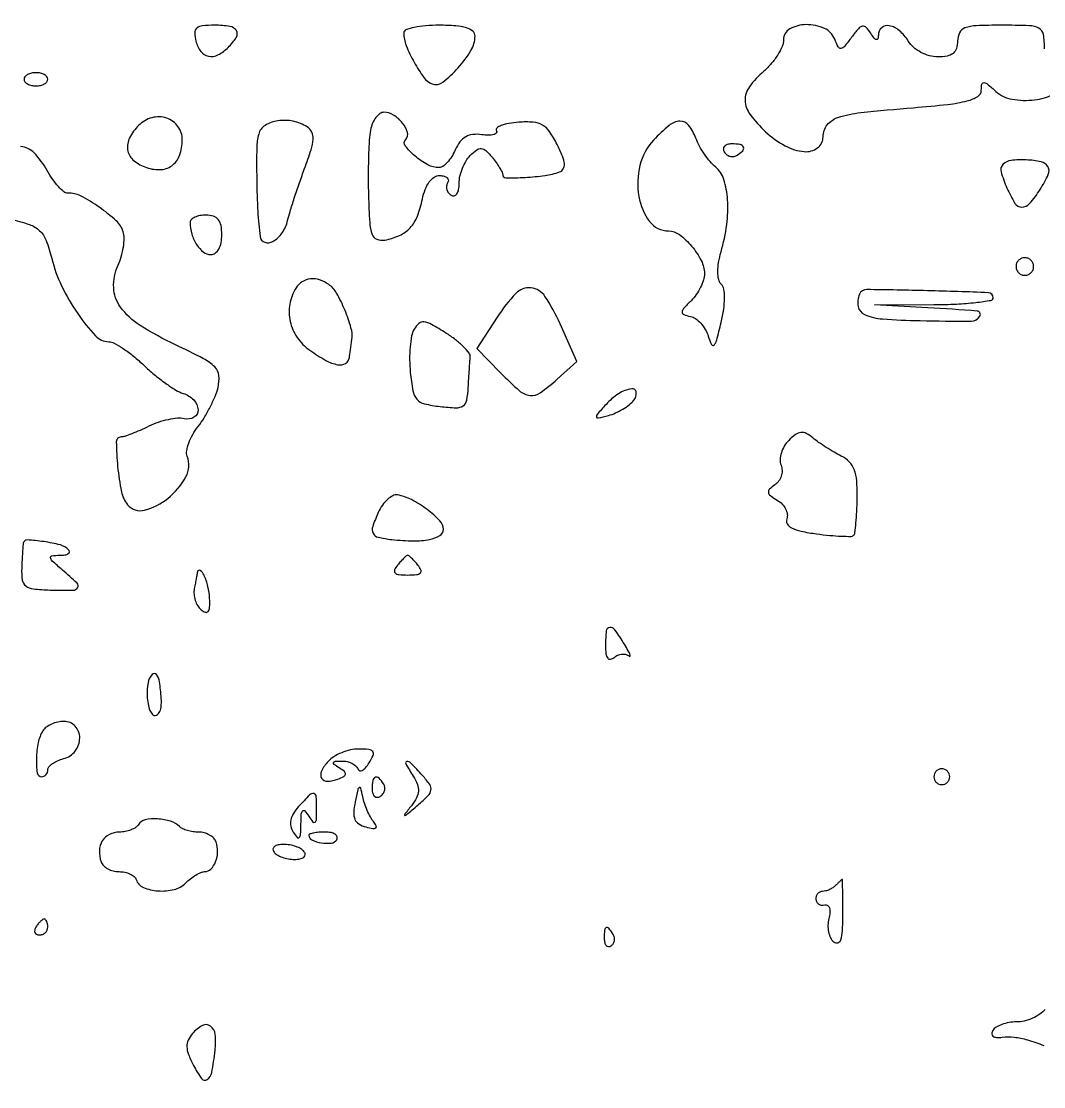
# Model space of a CAD drawing. Extents: x 0 to 5034, y 0 to 2560.
# Drawn here: x 3622.7 to 3751.9, y 2425.8 to 2560.5 of the extents above; entities that cross this region are included whole.
import ezdxf

# ---------------------------------------------------------------- set-up
doc = ezdxf.new("R2010")
doc.units = 0

msp = doc.modelspace()

# ---------------------------------------------------------------- linework, layer by layer
for points in [[(3383.204374, 2294.201394, 0.000077), (3356.504636, 2294.414863, 0.000156), (3315.229798, 2294.725646, 0.000021), (3228.5, 2295.347967, -0.000415), (3189.306738, 2295.660115, -0.000542)], [(3752, 2557, 0.041432), (3751.847929, 2558.83205, 0.230406), (3751.291667, 2559.613636, 0.11737), (3750.082489, 2559.942664, 0.008002), (3746.5, 2560, 0.009792), (3743.359853, 2559.938496, 0.077556), (3741.9375, 2559.659091, 0.189837), (3741.253284, 2559.054152, 0.118451), (3741, 2558, -0.075701), (3740.857711, 2557.065576, -0.149134), (3740.438559, 2556.45068, -0.124527), (3739.68591, 2556.106756, -0.045241), (3738.508474, 2556, -0.068252), (3737.446801, 2556.1456, -0.05466), (3736.374794, 2556.576007, -0.055341), (3735.435709, 2557.220643, -0.075243), (3734.767927, 2558, 0.075032), (3733.645282, 2559.311334, 0.130045), (3732.364796, 2559.936755, 0.233389), (3731.41232, 2559.680452, 0.212388), (3730.984687, 2558.75, -0.064259), (3730.920077, 2558.293475, -0.408642), (3730.736662, 2558.186992, -0.169968), (3730.453369, 2558.375277, -0.020937), (3730.024172, 2558.995129, 0.050144), (3729.456032, 2559.721221, 0.258255), (3728.985652, 2559.867329, 0.164708), (3728.460851, 2559.559288, 0.019793), (3727.610905, 2558.495129, -0.011767), (3726.691959, 2557.305932, -0.196381), (3726.263202, 2557.070846, -0.311762), (3725.909988, 2557.259572, -0.026463), (3725.464431, 2558.25, 0.198699), (3724.170521, 2559.605613, 0.1072), (3721.871835, 2560.078304, 0.12354), (3719.801352, 2559.535021, 0.273626), (3719, 2558.180335, -0.10118), (3718.826081, 2557.329678, -0.039019), (3718.265625, 2556.256667, -0.036633), (3717.456626, 2555.153085, -0.037339), (3716.5, 2554.186949, 0.055051), (3714.67919, 2552.21316, 0.168175), (3714.14505, 2550.497878, 0.154653), (3714.768684, 2548.724873, 0.044537), (3716.739782, 2546.540469, 0.061025), (3719.19721, 2544.764591, 0.104106), (3721.609883, 2544.027749, 0.182043), (3723.290338, 2544.495, 0.239279), (3724, 2545.893011, -0.167291), (3724.519048, 2547.400932, -0.150059), (3725.878982, 2548.351169, -0.051957), (3728.761625, 2548.960046, -0.005845), (3735.431323, 2549.579781, 0.007357), (3739.782892, 2549.997395, 0.035596), (3742.223784, 2550.445476, 0.073705), (3743.560599, 2551.010448, 0.261688), (3744, 2551.792507, -0.04718), (3744.071658, 2552.550227, -0.382418), (3744.326565, 2552.744692, -0.154428), (3744.78412, 2552.559147, -0.01097), (3745.837113, 2551.64741, 0.141298), (3747.875315, 2550.650687, 0.073452), (3750.728959, 2550.572343, 0.083611), (3753.16398, 2551.288462, 0.286995)], [(3621.188945, 2535.539772, -0.023901), (3623.67988, 2534.811449, -0.107143), (3624.971254, 2534.027278, -0.113654), (3625.782725, 2532.802818, -0.028495), (3626.5, 2530.5, 0.051307), (3627.746538, 2527.05843, 0.037734), (3629.782722, 2523.546747, 0.035532), (3632.016531, 2520.738299, 0.209966), (3633.69716, 2520, -0.125233), (3634.39624, 2519.822115, -0.023096), (3635.542941, 2519.127685, -0.023506), (3636.839033, 2518.167302, -0.019507), (3638.125588, 2517.030416, 0.017988), (3639.45351, 2515.849775, 0.017553), (3640.87346, 2514.757543, 0.017754), (3642.186189, 2513.887938, 0.060633), (3643.116486, 2513.463029, -0.125866), (3644.450912, 2512.630593, -0.182254), (3644.989047, 2511.365139, -0.27909), (3644.478168, 2510.436169, -0.188851), (3643.25, 2510.250092, 0.077223), (3642.387331, 2510.309537, 0.030643), (3641.209328, 2510.135584, 0.029427), (3639.937857, 2509.78819, 0.032624), (3638.760478, 2509.303154, -0.00983), (3637.655835, 2508.788038, -0.011999), (3636.6023, 2508.351667, -0.010568), (3635.705395, 2508.026756, -0.078954), (3635.260478, 2507.950915, 0.414912), (3634.655917, 2507.331112, 0.020763), (3634.828323, 2504.208752, 0.025989), (3635.303804, 2501.033636, 0.123652), (3636.090671, 2499.390748, 0.290566), (3638.226332, 2498.700715, 0.107711), (3641.174113, 2500.189351, 0.0963), (3643.45168, 2502.91237, 0.221246), (3643.631864, 2505.516965, -0.133464), (3643.562221, 2506.203821, -0.046092), (3643.817412, 2507.177077, -0.041854), (3644.312088, 2508.249434, -0.03768), (3644.993886, 2509.265098, 0.029064), (3645.761474, 2510.367088, 0.019613), (3646.511107, 2511.703883, 0.019792), (3647.136062, 2513.05843, 0.036714), (3647.515898, 2514.207319, 0.087692), (3647.623718, 2515.724062, 0.171859), (3647.109779, 2516.803492, 0.077442), (3645.686805, 2517.844199, 0.008931), (3642.126114, 2519.604027, -0.030475), (3637.666368, 2522.052552, -0.095272), (3635.180223, 2524.382602, -0.147655), (3634.325754, 2526.840004, -0.117783), (3634.86651, 2529.606365, 0.036035), (3635.284921, 2530.73337, 0.032406), (3635.555128, 2531.949366, 0.033902), (3635.65219, 2533.074015, 0.081591), (3635.532201, 2533.898542, 0.132054), (3634.638516, 2535.293059, 0.032668), (3632.495735, 2537.001081, 0.032751), (3630.146335, 2538.41636, 0.129818), (3628.514999, 2538.778609, -0.185648), (3628.034521, 2538.941809, -0.034715), (3627.350543, 2539.597063, -0.032978), (3626.617278, 2540.519746, -0.024905), (3625.934086, 2541.619752, 0.064775), (3624.284058, 2543.85758, 0.182876), (3622.55902, 2544.678831, 0.163312)], [(3752.074942, 2435.5903, -0.072057), (3751.400125, 2434.981262, -0.044598), (3750.46174, 2434.467151, -0.043831), (3749.42115, 2434.11715, -0.059283), (3748.436572, 2434, 0.042638), (3747.500074, 2433.919994, 0.044258), (3746.602783, 2433.682346, 0.048403), (3745.870198, 2433.333787, 0.119666), (3745.449706, 2432.918623, 0.131624), (3745.32482, 2432.502901, 0.25084), (3745.475943, 2432.198988, 0.143135), (3745.921253, 2432.044732, 0.04375), (3746.640689, 2432.07231, -0.060994), (3748.134516, 2432.078169, -0.039423), (3749.832704, 2431.739723, -0.029477), (3751.906166, 2431.019157, -0.01253)]]:
    msp.add_lwpolyline(points, format="xyb")
for points in [[(3644.710251, 2558, 0.09638), (3645.338361, 2556.692861, 0.186496), (3646.305377, 2556.08399, 0.168921), (3647.506146, 2556.255055, 0.077456), (3648.8, 2557.2, 0.053513), (3649.826311, 2558.473114, 0.287248), (3649.836624, 2559.324227, 0.223265), (3649.026549, 2559.859784, 0.036223), (3647.09362, 2560, 0.02428), (3645.553284, 2559.925156, 0.151406), (3644.83376, 2559.622953, 0.225967), (3644.567846, 2559.040323, 0.059941)], [(3671, 2559.047053, 0.093954), (3671.304878, 2557.438891, 0.033619), (3672.307375, 2555.32007, 0.03193), (3673.54497, 2553.401855, 0.142853), (3674.598662, 2552.600514, 0.262381), (3675.920953, 2552.796015, 0.045209), (3677.844864, 2554.589539, 0.046525), (3679.492544, 2556.815916, 0.136879), (3680, 2558.634859, 0.221317), (3679.715688, 2559.245715, 0.101605), (3678.925909, 2559.674159, 0.055848), (3677.562979, 2559.926341, 0.017847), (3675.5, 2560, 0.019949), (3673.775175, 2559.931154, 0.032235), (3672.321875, 2559.720072, 0.034369), (3671.260451, 2559.417847, 0.316113)], [(3623, 2553.166667, 0.17482), (3623.114688, 2552.848674, 0.093122), (3623.440625, 2552.578125, 0.073362), (3623.926139, 2552.395023, 0.053595), (3624.5, 2552.333333, 0.053595), (3625.073861, 2552.395023, 0.073362), (3625.559375, 2552.578125, 0.093122), (3625.885312, 2552.848674, 0.17482), (3626, 2553.166667, 0.17482), (3625.885312, 2553.484659, 0.093122), (3625.559375, 2553.755208, 0.073362), (3625.073861, 2553.93831, 0.053595), (3624.5, 2554, 0.053595), (3623.926139, 2553.93831, 0.073362), (3623.440625, 2553.755208, 0.093122), (3623.114688, 2553.484659, 0.17482)], [(3637.482409, 2547.339552, 0.077971), (3636.341163, 2545.77355, 0.156034), (3636.092844, 2544.278321, 0.170787), (3636.759168, 2543.008707, 0.097043), (3638.25, 2542.082941, 0.093583), (3640.141529, 2541.74734, 0.154562), (3641.669647, 2542.249886, 0.150541), (3642.656282, 2543.554397, 0.087396), (3643, 2545.505813, 0.156418), (3642.455462, 2547.203881, 0.158635), (3641.027672, 2548.256996, 0.146972), (3639.16313, 2548.311093, 0.131386)], [(3666.791155, 2546.75, 0.031639), (3666.636596, 2545.507071, 0.007307), (3666.539856, 2543.398438, 0.007518), (3666.50039, 2540.962108, 0.007285), (3666.533403, 2538.5, 0.008045), (3666.685723, 2535.045663, 0.072707), (3666.993143, 2533.569446, 0.212713), (3667.59634, 2532.946944, 0.141346), (3668.600656, 2532.845022, 0.0613), (3670.465116, 2533.426144, 0.101202), (3671.796966, 2534.389701, 0.092324), (3672.721091, 2535.868143, 0.04431), (3673.354485, 2538.022426, -0.041704), (3673.70534, 2539.239097, -0.067038), (3674.22021, 2540.186072, -0.086492), (3674.847536, 2540.789969, -0.149555), (3675.534017, 2541, -0.05955), (3676.099205, 2540.932446, -0.127534), (3676.483726, 2540.726548, -0.191333), (3676.629865, 2540.421988, -0.156987), (3676.542705, 2540.069098, 0.108373), (3676.401101, 2539.665803, 0.099685), (3676.434921, 2539.22714, 0.095498), (3676.639411, 2538.820631, 0.090427), (3676.983688, 2538.510081, 0.203071), (3677.371264, 2538.450362, 0.184091), (3677.704447, 2538.684183, 0.103393), (3677.928442, 2539.231103, 0.045698), (3678, 2540.012412, -0.055721), (3678.102662, 2540.930758, -0.038764), (3678.411453, 2541.928492, -0.039126), (3678.86415, 2542.851832, -0.062919), (3679.400693, 2543.54355, -0.038138), (3680.212455, 2544.240096, -0.180575), (3680.792214, 2544.404062, -0.168422), (3681.362219, 2544.152657, -0.032253), (3682.150693, 2543.318426, -0.01656), (3682.667302, 2542.652244, -0.020199), (3683.103641, 2541.995029, -0.019144), (3683.422119, 2541.422208, -0.117826), (3683.5, 2541.096305, 0.413703), (3683.888143, 2540.707484, 0.013187), (3686.338738, 2540.767847, 0.022032), (3688.865902, 2541.008791, 0.052142), (3690.698811, 2541.463751, 0.176878), (3691.162695, 2541.852595, 0.154924), (3691.298654, 2542.47331, 0.074715), (3691.060899, 2543.440979, 0.018167), (3690.378622, 2544.942853, 0.034346), (3689.431381, 2546.554339, 0.112246), (3688.529768, 2547.389525, 0.11383), (3687.363211, 2547.746461, 0.03584), (3685.527262, 2547.743881, 0.024637), (3684.284903, 2547.591153, 0.048196), (3683.324142, 2547.327423, 0.079483), (3682.763988, 2547.004574, 0.376739), (3682.706762, 2546.668623, -0.316288), (3682.689503, 2546.385086, -0.159591), (3682.375215, 2546.178805, -0.070999), (3681.73016, 2546.099354, -0.030093), (3680.859311, 2546.168623, 0.061166), (3679.721495, 2546.188381, 0.104317), (3678.820493, 2545.897083, 0.102358), (3678.102651, 2545.261639, 0.057254), (3677.512872, 2544.25, -0.037165), (3677.056091, 2543.388928, -0.04479), (3676.500888, 2542.660937, -0.050751), (3675.934428, 2542.155723, -0.15802), (3675.454001, 2542, -0.125077), (3674.037076, 2542.360083, -0.051628), (3672.392574, 2543.487291, -0.055873), (3671.185572, 2544.769703, -0.373233), (3671.242896, 2545.57623, 0.273953), (3671.467272, 2546.452711, 0.098758), (3670.848199, 2547.638805, 0.083873), (3669.708352, 2548.649711, 0.140454), (3668.485963, 2549, 0.157477), (3667.968926, 2548.833016, 0.075252), (3667.46459, 2548.339063, 0.063162), (3667.048101, 2547.61067, 0.051618)], [(3652.656759, 2546.25, 0.063025), (3652.411102, 2544.516369, 0.00719), (3652.409123, 2540.557005, 0.009447), (3652.544126, 2536.439181, 0.020374), (3652.836772, 2533.281385, 0.285151), (3653.424744, 2532.567108, 0.217368), (3654.455862, 2532.672178, 0.110655), (3655.623689, 2533.760206, 0.091683), (3656.31431, 2535.317182, -0.015638), (3656.622146, 2536.447439, -0.004649), (3657.162259, 2538.154224, -0.004659), (3657.805107, 2540.061484, -0.005015), (3658.468234, 2541.909964, 0.012267), (3659.269151, 2544.248701, 0.060593), (3659.523982, 2545.615191, 0.123601), (3659.360125, 2546.502428, 0.145247), (3658.80019, 2547.144651, 0.090766), (3657.0179, 2547.865279, 0.087171), (3655.069498, 2547.92237, 0.102679), (3653.471676, 2547.340473, 0.189795)], [(3702.570011, 2545.481042, 0.128089), (3700.855983, 2542.287732, 0.100742), (3700.710116, 2538.349293, 0.121623), (3702.065856, 2535.194203, 0.234907), (3704.467457, 2534, -0.163214), (3705.843883, 2533.538401, -0.056405), (3707.38419, 2532.074889, -0.055873), (3708.602455, 2530.242082, -0.119314), (3709, 2528.599831, -0.075794), (3708.879762, 2527.811198, -0.038402), (3708.506913, 2526.875977, -0.037028), (3707.963825, 2525.949393, -0.045339), (3707.321407, 2525.178571, 0.012202), (3706.367583, 2524.177032, 0.17291), (3706.180463, 2523.72715, 0.331274), (3706.381923, 2523.425, 0.038182), (3707.218782, 2523.19644, -0.105243), (3707.872914, 2522.919876, -0.056108), (3708.535236, 2522.336846, -0.052224), (3709.105345, 2521.559069, -0.055746), (3709.487267, 2520.69644, 0.032793), (3709.902451, 2519.62913, 0.530762), (3710.221863, 2519.578128, 0.125038), (3710.548369, 2520.169531, 0.005707), (3711.111359, 2522.428533, 0.021583), (3711.433988, 2524.109093, 0.036183), (3711.540514, 2525.542589, 0.043559), (3711.445656, 2526.652967, 0.15449), (3711.12029, 2527.27971, -0.143748), (3710.801432, 2527.863571, -0.052307), (3710.697076, 2528.810158, -0.043123), (3710.793521, 2529.999534, -0.028056), (3711.098823, 2531.344575, 0.036314), (3711.821794, 2534.792249, 0.049906), (3711.930582, 2537.955507, 0.059649), (3711.454027, 2540.508968, 0.144597), (3710.395824, 2542.086458, -0.045229), (3709.718181, 2542.76102, -0.024466), (3709.006998, 2543.699732, -0.024175), (3708.371139, 2544.734298, -0.034873), (3707.920575, 2545.708903, 0.07282), (3706.99819, 2547.362934, 0.244523), (3705.909364, 2547.871646, 0.164427), (3704.528513, 2547.338449, 0.032249)], [(3711.510081, 2543.983688, 0.090427), (3711.820631, 2543.639411, 0.095498), (3712.22714, 2543.434921, 0.099685), (3712.665803, 2543.401101, 0.108373), (3713.069098, 2543.542705, 0.050477), (3713.838655, 2544.13314, 0.315493), (3713.933879, 2544.592818, 0.25701), (3713.519563, 2544.914842, 0.039415), (3712.440983, 2545, 0.067432), (3711.890269, 2544.925389, 0.140899), (3711.524436, 2544.701458, 0.190788), (3711.397824, 2544.36964, 0.136093)], [(3746.733564, 2542.40023, 0.272968), (3746.494703, 2541.474231, 0.033286), (3747.237417, 2539.420782, 0.033416), (3748.248611, 2537.480378, 0.261632), (3749.103811, 2537, 0.218465), (3750.108076, 2537.460785, 0.035604), (3751.419656, 2539.225036, 0.035014), (3752.463288, 2541.14405, 0.250468), (3752.39928, 2542.162968, 0.206824), (3751.56038, 2542.748448, 0.039915), (3749.680527, 2542.978247, 0.040803), (3747.763719, 2542.902094, 0.167575)], [(3644, 2535.081787, 0.070098), (3644.207177, 2533.61129, 0.072237), (3644.812146, 2532.271585, 0.083782), (3645.667999, 2531.325864, 0.168587), (3646.606989, 2531, 0.162184), (3647.161843, 2531.184839, 0.105211), (3647.610699, 2531.698668, 0.079023), (3647.903041, 2532.497955, 0.048268), (3648, 2533.5, 0.044917), (3647.893532, 2534.682766, 0.124434), (3647.55, 2535.4375, 0.149477), (3646.935258, 2535.857434, 0.07578), (3646, 2536, 0.043961), (3645.234387, 2535.932556, 0.063754), (3644.5875, 2535.730275, 0.083526), (3644.149844, 2535.43274, 0.20455)], [(3748.552786, 2530.08541, 0.099038), (3748.401684, 2529.679226, 0.097945), (3748.417584, 2529.244476, 0.097945), (3748.597789, 2528.848514, 0.099038), (3748.91459, 2528.552786, 0.099038), (3749.320774, 2528.401684, 0.097945), (3749.755524, 2528.417584, 0.097945), (3750.151486, 2528.597789, 0.099038), (3750.447214, 2528.91459, 0.099038), (3750.598316, 2529.320774, 0.097945), (3750.582416, 2529.755524, 0.097945), (3750.402211, 2530.151486, 0.099038), (3750.08541, 2530.447214, 0.099038), (3749.679226, 2530.598316, 0.097945), (3749.244476, 2530.582416, 0.097945), (3748.848514, 2530.402211, 0.099038)], [(3657.376701, 2526.800498, 0.094565), (3656.58928, 2524.739879, 0.098761), (3656.633711, 2522.56709, 0.096866), (3657.51386, 2520.544574, 0.08733), (3659.117681, 2518.916204, 0.027308), (3661.135144, 2517.639598, 0.082335), (3662.661937, 2517.090444, 0.178411), (3663.63462, 2517.259551, 0.23446), (3664.125, 2518, -0.001518), (3664.18546, 2518.472035, -0.000742), (3664.265256, 2519.073438, -0.000736), (3664.350068, 2519.698462, -0.001068), (3664.426936, 2520.25, 0.104142), (3664.325176, 2521.768337, 0.02998), (3663.548456, 2524.003851, 0.029801), (3662.513362, 2526.125369, 0.108737), (3661.520354, 2527.234687, 0.079286), (3660.363581, 2527.816193, 0.103357), (3659.187697, 2527.93605, 0.114319), (3658.149517, 2527.578065, 0.114881)], [(3682.787263, 2523.077705), (3680.219262, 2519.155409), (3683.228289, 2516.077705, 0.017707), (3685.624756, 2513.794171, 0.153891), (3686.952263, 2513.200585, 0.185904), (3688.254121, 2513.536504, 0.028185), (3690.388338, 2515.25), (3692.888204, 2517.5), (3690.757379, 2522.25, 0.040434), (3688.844684, 2525.730382, 0.224665), (3687.069806, 2526.807541, 0.23419), (3685.164732, 2526.097833, 0.043631)], [(3728.593574, 2526, 0.15729), (3728.425711, 2524.451897, 0.243437), (3729.255025, 2523.429703, 0.085443), (3731.519878, 2522.872714, 0.012592), (3736.250438, 2522.657387, 0.005364), (3742.724938, 2522.595386, 0.260076), (3743.816078, 2523.20577, 0.560861), (3743.479828, 2523.867066, 0.005894), (3737.25, 2524.280838), (3730.5, 2524.649295), (3738, 2524.683324, 0.010578), (3740.875527, 2524.757218, 0.017471), (3743.296875, 2524.955692, 0.011615), (3745.213957, 2525.225759, 0.367187), (3745.5, 2525.562749, 0.403011), (3744.893937, 2526.192543, 0.003135), (3737.193026, 2526.440042, 0.003361), (3729.511122, 2526.587053, 0.299278)], [(3672.298902, 2521.569624, 0.082075), (3671.993112, 2520.722509, 0.023633), (3671.804482, 2519.337696, 0.023093), (3671.737106, 2517.732287, 0.022715), (3671.817301, 2516.118583, 0.021698), (3672.139738, 2513.804868, 0.135014), (3672.655966, 2512.736908, 0.154231), (3673.611402, 2512.156269, 0.030963), (3675.595667, 2511.799038, 0.019912), (3677.610352, 2511.644819, 0.159028), (3678.494653, 2511.897989, 0.199292), (3678.953593, 2512.593739, 0.034051), (3679.15, 2514.200801, -0.001411), (3679.214765, 2515.348778, -0.00146), (3679.285313, 2516.483367, -0.001407), (3679.352035, 2517.465501, -0.006293), (3679.4, 2518.040447, 0.191502), (3679.247577, 2518.565362, 0.032061), (3678.538635, 2519.365357, 0.031156), (3677.534932, 2520.244386, 0.023139), (3676.327268, 2521.089726, 0.012913), (3674.498461, 2522.182534, 0.098876), (3673.552045, 2522.491638, 0.208639), (3672.89428, 2522.293341, 0.089339)], [(3696.562941, 2512.069549, 0.004486), (3695.428236, 2510.792877, 0.238974), (3695.35031, 2510.485738, 0.414785), (3695.555778, 2510.355845, 0.008288), (3696.875194, 2510.677614, 0.041698), (3697.74824, 2510.985583, 0.029596), (3698.668907, 2511.466821, 0.030039), (3699.498761, 2512.035629, 0.054336), (3700.089686, 2512.608065, 0.204995), (3700.384126, 2513.600779, 0.424642), (3699.804772, 2514.04268, 0.105551), (3698.149872, 2513.416277, 0.06586)], [(3719.648436, 2507.505578, 0.06365), (3719.095537, 2506.790627, 0.058557), (3718.721443, 2505.939617, 0.062449), (3718.57297, 2505.087175, 0.1039), (3718.688207, 2504.370136, -0.091064), (3718.813384, 2503.700433, -0.077998), (3718.704244, 2502.990443, -0.078217), (3718.383383, 2502.349803, -0.092483), (3717.895717, 2501.880779, 0.041934), (3717.223569, 2501.3534, 0.250741), (3717.083985, 2500.946329, 0.195727), (3717.336081, 2500.532913, 0.025892), (3718.208467, 2499.955257, -0.067703), (3718.823144, 2499.469973, -0.073931), (3719.264623, 2498.851188, -0.083025), (3719.471161, 2498.198422, -0.127478), (3719.404768, 2497.612425, 0.232021), (3719.461601, 2496.979587, 0.140083), (3720.02575, 2496.457281, 0.065674), (3721.218627, 2496.038818, 0.018226), (3723.17716, 2495.703064, 0.00951), (3724.847326, 2495.511306, 0.014067), (3726.318296, 2495.412364, 0.009181), (3727.531264, 2495.38729, 0.199512), (3727.853778, 2495.520444, 0.165804), (3728.011829, 2495.842052, 0.007812), (3728.149319, 2497.058625, 0.012157), (3728.256526, 2498.53267, 0.008377), (3728.309324, 2500.206252, 0.02163), (3728.246248, 2502.42125, 0.072565), (3727.935089, 2503.83528, 0.105652), (3727.312567, 2504.80224, 0.081416), (3726.293057, 2505.539042, -0.015633), (3725.387289, 2506.02752, -0.01052), (3724.383399, 2506.638724, -0.010602), (3723.436042, 2507.271844, -0.020599), (3722.712598, 2507.823559, 0.05126), (3721.875712, 2508.384258, 0.148903), (3721.199534, 2508.515865, 0.133428), (3720.518049, 2508.252567, 0.037872)], [(3667.779676, 2498.415786, 0.024081), (3667.066259, 2496.626373, 0.201602), (3667.123017, 2495.776039, 0.223781), (3667.762664, 2495.27346, 0.029907), (3669.5, 2494.982626, 0.022645), (3672.227826, 2494.81661, 0.052415), (3674.268949, 2494.999227, 0.084285), (3675.55775, 2495.487483, 0.266152), (3676, 2496.259453, 0.194154), (3675.552774, 2497.367767, 0.039916), (3673.941411, 2498.792293, 0.041771), (3671.97318, 2500.028054, 0.078), (3670.192116, 2500.621188, 0.16256), (3669.610908, 2500.52947, 0.065538), (3668.94396, 2500.063621, 0.055526), (3668.298985, 2499.327154, 0.045231)], [(3622.9, 2494.53421, 0.027784), (3622.855838, 2494.195093, 0.002783), (3622.8, 2493.379748, 0.00349), (3622.745606, 2492.406509, 0.002768), (3622.7, 2491.354295, 0.045112), (3622.778021, 2489.866237, 0.196471), (3623.215646, 2489.120264, 0.138063), (3624.160069, 2488.745392, 0.018825), (3626.300598, 2488.604295, 0.007623), (3629.190468, 2488.566929, 0.26056), (3629.766193, 2488.890557, 0.353803), (3629.691172, 2489.459049, 0.011256), (3627.84699, 2491.132705, -0.007224), (3626.570685, 2492.272359, -0.164151), (3626.337207, 2492.697662, -0.433097), (3626.520944, 2492.944045, -0.02816), (3627.513657, 2493, 0.03709), (3628.16532, 2493.048407, 0.104153), (3628.591863, 2493.206941, 0.241354), (3628.729357, 2493.439606, 0.214577), (3628.628854, 2493.704479, 0.133959), (3627.588484, 2494.298865, 0.027232), (3625.487265, 2494.721049, 0.022288), (3623.402507, 2494.928676, 0.376529)], [(3670.207482, 2491.75, 0.067294), (3669.832783, 2491.150135, 0.316493), (3669.90499, 2490.772811, 0.17039), (3670.384486, 2490.552244, 0.023404), (3671.5, 2490.5, 0.023404), (3672.615514, 2490.552244, 0.17039), (3673.09501, 2490.772811, 0.316493), (3673.167217, 2491.150135, 0.067294), (3672.792518, 2491.75, 0.011253), (3672.376532, 2492.228882, 0.016098), (3671.98491, 2492.632812, 0.011953), (3671.646504, 2492.944783, 0.182194), (3671.5, 2493, 0.182194), (3671.353496, 2492.944783, 0.011953), (3671.01509, 2492.632812, 0.016098), (3670.623468, 2492.228882, 0.011253)], [(3644.923489, 2490.916667, -0.001539), (3644.876217, 2490.663621, -0.000198), (3644.772928, 2490.121167, -0.000231), (3644.649804, 2489.47754, -0.000193), (3644.518385, 2488.793688, 0.069343), (3644.480774, 2488.067987, 0.055479), (3644.634559, 2487.299589, 0.056914), (3644.945993, 2486.606074, 0.085782), (3645.3753, 2486.103492, 0.08589), (3645.917454, 2485.792092, 0.331599), (3646.267022, 2485.89655, 0.149833), (3646.453516, 2486.419449, 0.022225), (3646.454303, 2487.552571, 0.048238), (3646.242329, 2489.05514, 0.047658), (3645.746021, 2490.495663, 0.138902), (3645.266649, 2491.06125, 0.54011)], [(3696.5, 2481.585037, 0.027162), (3696.556781, 2480.540593, 0.130206), (3696.769226, 2479.988902, 0.292642), (3697.11864, 2479.851413, 0.125202), (3697.592009, 2480.076361, -0.072664), (3698.068585, 2480.367014, -0.078942), (3698.595089, 2480.498662, -0.08765), (3699.088925, 2480.455395, -0.123583), (3699.473288, 2480.241324, 0.395172), (3699.59618, 2480.241151, 0.30606), (3699.627736, 2480.378701, 0.035017), (3699.370025, 2480.928244, 0.009753), (3698.890732, 2481.75, 0.01739), (3697.695129, 2483.565765, 0.261373), (3697.035276, 2483.87836, 0.365338), (3696.59414, 2483.451085, 0.025208)], [(3638.55434, 2475.25, 0.032004), (3638.666391, 2474.213962, 0.055085), (3638.907448, 2473.38125, 0.080417), (3639.229382, 2472.858896, 0.289003), (3639.587361, 2472.75, 0.185613), (3640.067467, 2473.103313, 0.111329), (3640.311765, 2473.777631, 0.051945), (3640.337502, 2474.945324, 0.010649), (3640.125, 2477, 0.134613), (3639.745957, 2477.916975, 0.4679), (3639.189806, 2477.936965, 0.138231), (3638.666664, 2476.872311, 0.056497)], [(3625.376701, 2470.800498, 0.08837), (3624.78784, 2469.314512, 0.043397), (3624.555084, 2467.286483, 0.042531), (3624.658818, 2465.4838, 0.373069), (3625.216978, 2465, 0.112049), (3625.515683, 2465.067791, 0.100135), (3625.769987, 2465.25949, 0.094423), (3625.940593, 2465.546072, 0.087391), (3626, 2465.883369, -0.181596), (3626.141258, 2466.259476, -0.059916), (3626.5875, 2466.660882, -0.050447), (3627.234516, 2467.024544, -0.038887), (3628, 2467.289749, 0.165155), (3629.458597, 2468.251922, 0.163375), (3630.037706, 2469.907883, 0.192622), (3629.46774, 2471.385915, 0.208484), (3628.059017, 2472, 0.055614), (3627.261575, 2471.911027, 0.049612), (3626.470431, 2471.647646, 0.052589), (3625.802048, 2471.259973, 0.096938)], [(3661.426559, 2466.918848, 0.066913), (3660.595146, 2465.708613, 0.251255), (3660.616533, 2464.818004, 0.285005), (3661.344207, 2464.421248, 0.077731), (3662.681611, 2464.708064, 0.028865), (3663.422706, 2465.042688, 0.250513), (3663.61968, 2465.33182, 0.253964), (3663.487441, 2465.653255, 0.029537), (3662.833846, 2466.123851, -0.019406), (3662.192289, 2466.566332, -0.33615), (3662.126313, 2466.79608, -0.289488), (3662.333374, 2466.949701, -0.016388), (3663.166667, 2466.984687, -0.056782), (3663.829073, 2466.915377, -0.060854), (3664.442633, 2466.698853, -0.068443), (3664.917984, 2466.375399, -0.129438), (3665.169956, 2465.990131, 0.236983), (3665.394464, 2465.7664, 0.20263), (3665.730544, 2465.793872, 0.094927), (3666.159798, 2466.134435, 0.03816), (3666.605636, 2466.740131, 0.033689), (3667.120983, 2467.70423, 0.273727), (3667.067836, 2468.181836, 0.213018), (3666.595654, 2468.443385, 0.021524), (3665.281087, 2468.5, 0.056124), (3664.248161, 2468.383689, 0.041276), (3663.149082, 2468.035537, 0.042017), (3662.151166, 2467.524532, 0.069609)], [(3672.181362, 2465.081201, -0.044757), (3672.713883, 2464.029719, -0.110213), (3672.850823, 2463.180078, -0.108298), (3672.614343, 2462.343526, -0.042332), (3671.957069, 2461.331201, 0.002648), (3671.082695, 2460.193303, 0.654985), (3671.130056, 2460.108604, 0.151797), (3671.348678, 2460.201061, 0.001265), (3672.775329, 2461.412314, 0.018771), (3674.081386, 2462.614458, 0.160455), (3674.437449, 2463.313565, 0.194694), (3674.271436, 2464.017182, 0.029829), (3673.353108, 2465.162314, 0.007549), (3671.88773, 2466.733202, 0.222084), (3671.39067, 2466.924828, 0.551041), (3671.246276, 2466.656962, 0.011341)], [(3667, 2463.440983, 0.067432), (3667.074611, 2462.890269, 0.140899), (3667.298542, 2462.524436, 0.190788), (3667.63036, 2462.397824, 0.136093), (3668.016312, 2462.510081, 0.090427), (3668.360589, 2462.820631, 0.095498), (3668.565079, 2463.22714, 0.099685), (3668.598899, 2463.665803, 0.108373), (3668.457295, 2464.069098, 0.050477), (3667.86686, 2464.838655, 0.315493), (3667.407182, 2464.933879, 0.25701), (3667.085158, 2464.519563, 0.039415)], [(3738, 2465, 0.099038), (3738.076342, 2464.618362, 0.097945), (3738.29375, 2464.29375, 0.097945), (3738.618362, 2464.076342, 0.099038), (3739, 2464, 0.099038), (3739.381638, 2464.076342, 0.097945), (3739.70625, 2464.29375, 0.097945), (3739.923658, 2464.618362, 0.099038), (3740, 2465, 0.099038), (3739.923658, 2465.381638, 0.097945), (3739.70625, 2465.70625, 0.097945), (3739.381638, 2465.923658, 0.099038), (3739, 2466, 0.099038), (3738.618362, 2465.923658, 0.097945), (3738.29375, 2465.70625, 0.097945), (3738.076342, 2465.381638, 0.099038)], [(3664.853631, 2461.826542, 0.034731), (3664.674393, 2460.480621, 0.117342), (3664.824021, 2459.612382, 0.153888), (3665.316157, 2459.039416, 0.075137), (3666.210455, 2458.655216, 0.020302), (3667.090845, 2458.462795, 0.199881), (3667.45353, 2458.543891, 0.379273), (3667.514611, 2458.803325, 0.046887), (3667.164759, 2459.328674, -0.046945), (3666.771421, 2459.919472, -0.022326), (3666.374506, 2460.743423, -0.021903), (3666.033356, 2461.648459, -0.028954), (3665.807935, 2462.5, 0.01295), (3665.563455, 2463.559445, 0.524637), (3665.374603, 2463.628763, 0.185489), (3665.178908, 2463.336134, 0.005201)], [(3657.705578, 2461.227161, 0.045884), (3657.044683, 2460.346626, 0.087412), (3656.719149, 2459.526301, 0.104076), (3656.722287, 2458.743722, 0.088344), (3657.035277, 2457.977161, 0.036547), (3657.509276, 2457.336442, 0.445202), (3657.780788, 2457.330174, 0.175904), (3657.954373, 2457.73184, 0.011857), (3658, 2459, -0.011305), (3658.045294, 2460.298794, -0.184018), (3658.220704, 2460.690078, -0.438507), (3658.496277, 2460.678742, -0.032371), (3659, 2460, 0.023197), (3659.520491, 2459.271114, 0.409657), (3659.781653, 2459.237851, 0.220444), (3659.949578, 2459.555791, 0.011293), (3659.984687, 2460.75, 0.015673), (3659.941822, 2462.496612, 0.339325), (3659.627222, 2462.862518, 0.255063), (3659.099972, 2462.703401, 0.010666)], [(3637.49137, 2458.986036, -0.107939), (3637.125782, 2458.607971, -0.050935), (3636.522243, 2458.289648, -0.047152), (3635.794712, 2458.073075, -0.048813), (3635.047972, 2458, 0.115447), (3633.782998, 2457.703979, 0.140291), (3632.886149, 2456.887512, 0.130267), (3632.516204, 2455.667605, 0.093014), (3632.730641, 2454.25, 0.115124), (3633.033621, 2453.77192, 0.068413), (3633.577126, 2453.367188, 0.062712), (3634.266515, 2453.093266, 0.063322), (3635, 2453, -0.051483), (3635.72622, 2452.925025, -0.057522), (3636.393678, 2452.70334, -0.065634), (3636.906884, 2452.376798, -0.138703), (3637.169969, 2451.990092, 0.215738), (3638.077836, 2451.009118, 0.082771), (3639.927333, 2450.568344, 0.077107), (3641.962556, 2450.741995, 0.137449), (3643.416823, 2451.55968, -0.030261), (3644.039126, 2452.110894, -0.031197), (3644.717353, 2452.576906, -0.032843), (3645.352994, 2452.902981, -0.102436), (3645.821583, 2453, 0.200426), (3646.618334, 2453.332745, 0.103147), (3647.215701, 2454.256544, 0.086327), (3647.464462, 2455.508025, 0.090146), (3647.269359, 2456.75, 0.110654), (3646.972312, 2457.227997, 0.068836), (3646.447353, 2457.632812, 0.063807), (3645.784938, 2457.906648, 0.066235), (3645.083333, 2458, -0.035393), (3644.362566, 2458.051084, -0.033698), (3643.643993, 2458.203403, -0.035544), (3643.028462, 2458.426216, -0.092016), (3642.640897, 2458.692436, 0.121864), (3641.518769, 2459.369452, 0.06092), (3639.877069, 2459.665892, 0.06292), (3638.317909, 2459.558577, 0.208659)], [(3659, 2457.606989, 0.291414), (3659.381399, 2457.008169, 0.069655), (3660.563391, 2456.645818, 0.0667), (3661.844913, 2456.613548, 0.231296), (3662.526992, 2457.043674, 0.214542), (3662.57458, 2457.405148, 0.177225), (3662.339579, 2457.719079, 0.099152), (3661.806756, 2457.931736, 0.045552), (3661.059017, 2458, 0.017964), (3660.269748, 2457.971635, 0.029198), (3659.604836, 2457.884553, 0.029196), (3659.112513, 2457.760424, 0.327354)], [(3654.512243, 2456.01981, 0.241489), (3654.484873, 2455.676994, 0.114793), (3654.750262, 2455.307462, 0.074084), (3655.284046, 2454.964199, 0.041978), (3656.010251, 2454.70757, 0.040656), (3656.807057, 2454.56709, 0.050754), (3657.557968, 2454.573231, 0.059493), (3658.158763, 2454.712916, 0.169067), (3658.487757, 2454.98019, 0.241489), (3658.515127, 2455.323006, 0.114793), (3658.249738, 2455.692538, 0.074084), (3657.715954, 2456.035801, 0.041978), (3656.989749, 2456.29243, 0.040656), (3656.192943, 2456.43291, 0.050754), (3655.442032, 2456.426769, 0.059493), (3654.841237, 2456.287084, 0.169067)], [(3725.583333, 2451.25, -0.052335), (3725.228895, 2450.962896, -0.038368), (3724.784375, 2450.720313, -0.03908), (3724.322312, 2450.554398, -0.066753), (3723.916667, 2450.5, 0.111468), (3723.574851, 2450.422839, 0.110936), (3723.298646, 2450.20625, 0.10525), (3723.131695, 2449.88169, 0.091513), (3723.1, 2449.5, 0.109032), (3723.217599, 2449.141385, 0.119689), (3723.472532, 2448.879698, 0.115018), (3723.827958, 2448.75748, 0.095164), (3724.227769, 2448.79259, -0.224516), (3724.575796, 2448.734867, -0.171408), (3724.804733, 2448.417697, -0.0936), (3724.862415, 2447.837195, -0.042066), (3724.731003, 2447.079357, 0.059608), (3724.615743, 2446.241474, 0.056307), (3724.697413, 2445.383175, 0.060625), (3724.952869, 2444.633622, 0.107538), (3725.353235, 2444.121804, 0.253885), (3725.86166, 2444.021142, 0.241865), (3726.238956, 2444.391721, 0.067421), (3726.447489, 2445.505269, 0.012622), (3726.5, 2447.585037, 0.001769), (3726.494012, 2449.277953, 0.00295), (3726.475521, 2450.703105, 0.000351), (3726.450787, 2451.966565, 0.408287), (3726.416667, 2452, 0.181677), (3726.36305, 2451.979853, 0.003487), (3726.1375, 2451.779687, 0.007957), (3725.876803, 2451.537441, 0.005189)], [(3624.5, 2446, 0.082592), (3624.343488, 2445.6179, 0.161196), (3624.3746, 2445.29375, 0.182303), (3624.586039, 2445.078288, 0.108972), (3624.940983, 2445, 0.093332), (3625.345238, 2445.076123, 0.09642), (3625.688914, 2445.29375, 0.099167), (3625.918938, 2445.618444, 0.105053), (3626, 2446, 0.042167), (3625.967655, 2446.382849, 0.061769), (3625.870461, 2446.70625, 0.081139), (3625.727648, 2446.92554, 0.210953), (3625.559017, 2447, 0.151918), (3625.34829, 2446.934461, 0.038439), (3625.066025, 2446.70625, 0.035638), (3624.768994, 2446.382774, 0.029505)], [(3696.333333, 2444.543989, 0.059057), (3696.394948, 2444.024148, 0.126631), (3696.582917, 2443.669932, 0.191218), (3696.860929, 2443.534562, 0.158515), (3697.182979, 2443.613087, 0.108766), (3697.463027, 2443.88478, 0.099739), (3697.614038, 2444.257398, 0.095385), (3697.612382, 2444.673795, 0.090093), (3697.457295, 2445.069098, 0.02679), (3696.913397, 2445.852054, 0.350126), (3696.59208, 2445.929499, 0.269722), (3696.376303, 2445.618676, 0.019984)], [(3644.27405, 2432.52713, 0.073375), (3643.738754, 2431.702639, 0.116847), (3643.575194, 2430.881942, 0.085167), (3643.781478, 2429.894004, 0.025708), (3644.419005, 2428.493478, 0.038312), (3645.446728, 2426.836489, 0.40864), (3646.156651, 2426.719604, 0.19655), (3646.722372, 2427.602286, 0.015507), (3647.149419, 2430.412749, 0.055127), (3647.16881, 2432.423631, 0.212161), (3646.563661, 2433.483933, 0.292528), (3645.548228, 2433.549905, 0.086255)]]:
    msp.add_lwpolyline(points, format="xyb", close=True)

doc.saveas('drawing.dxf')
